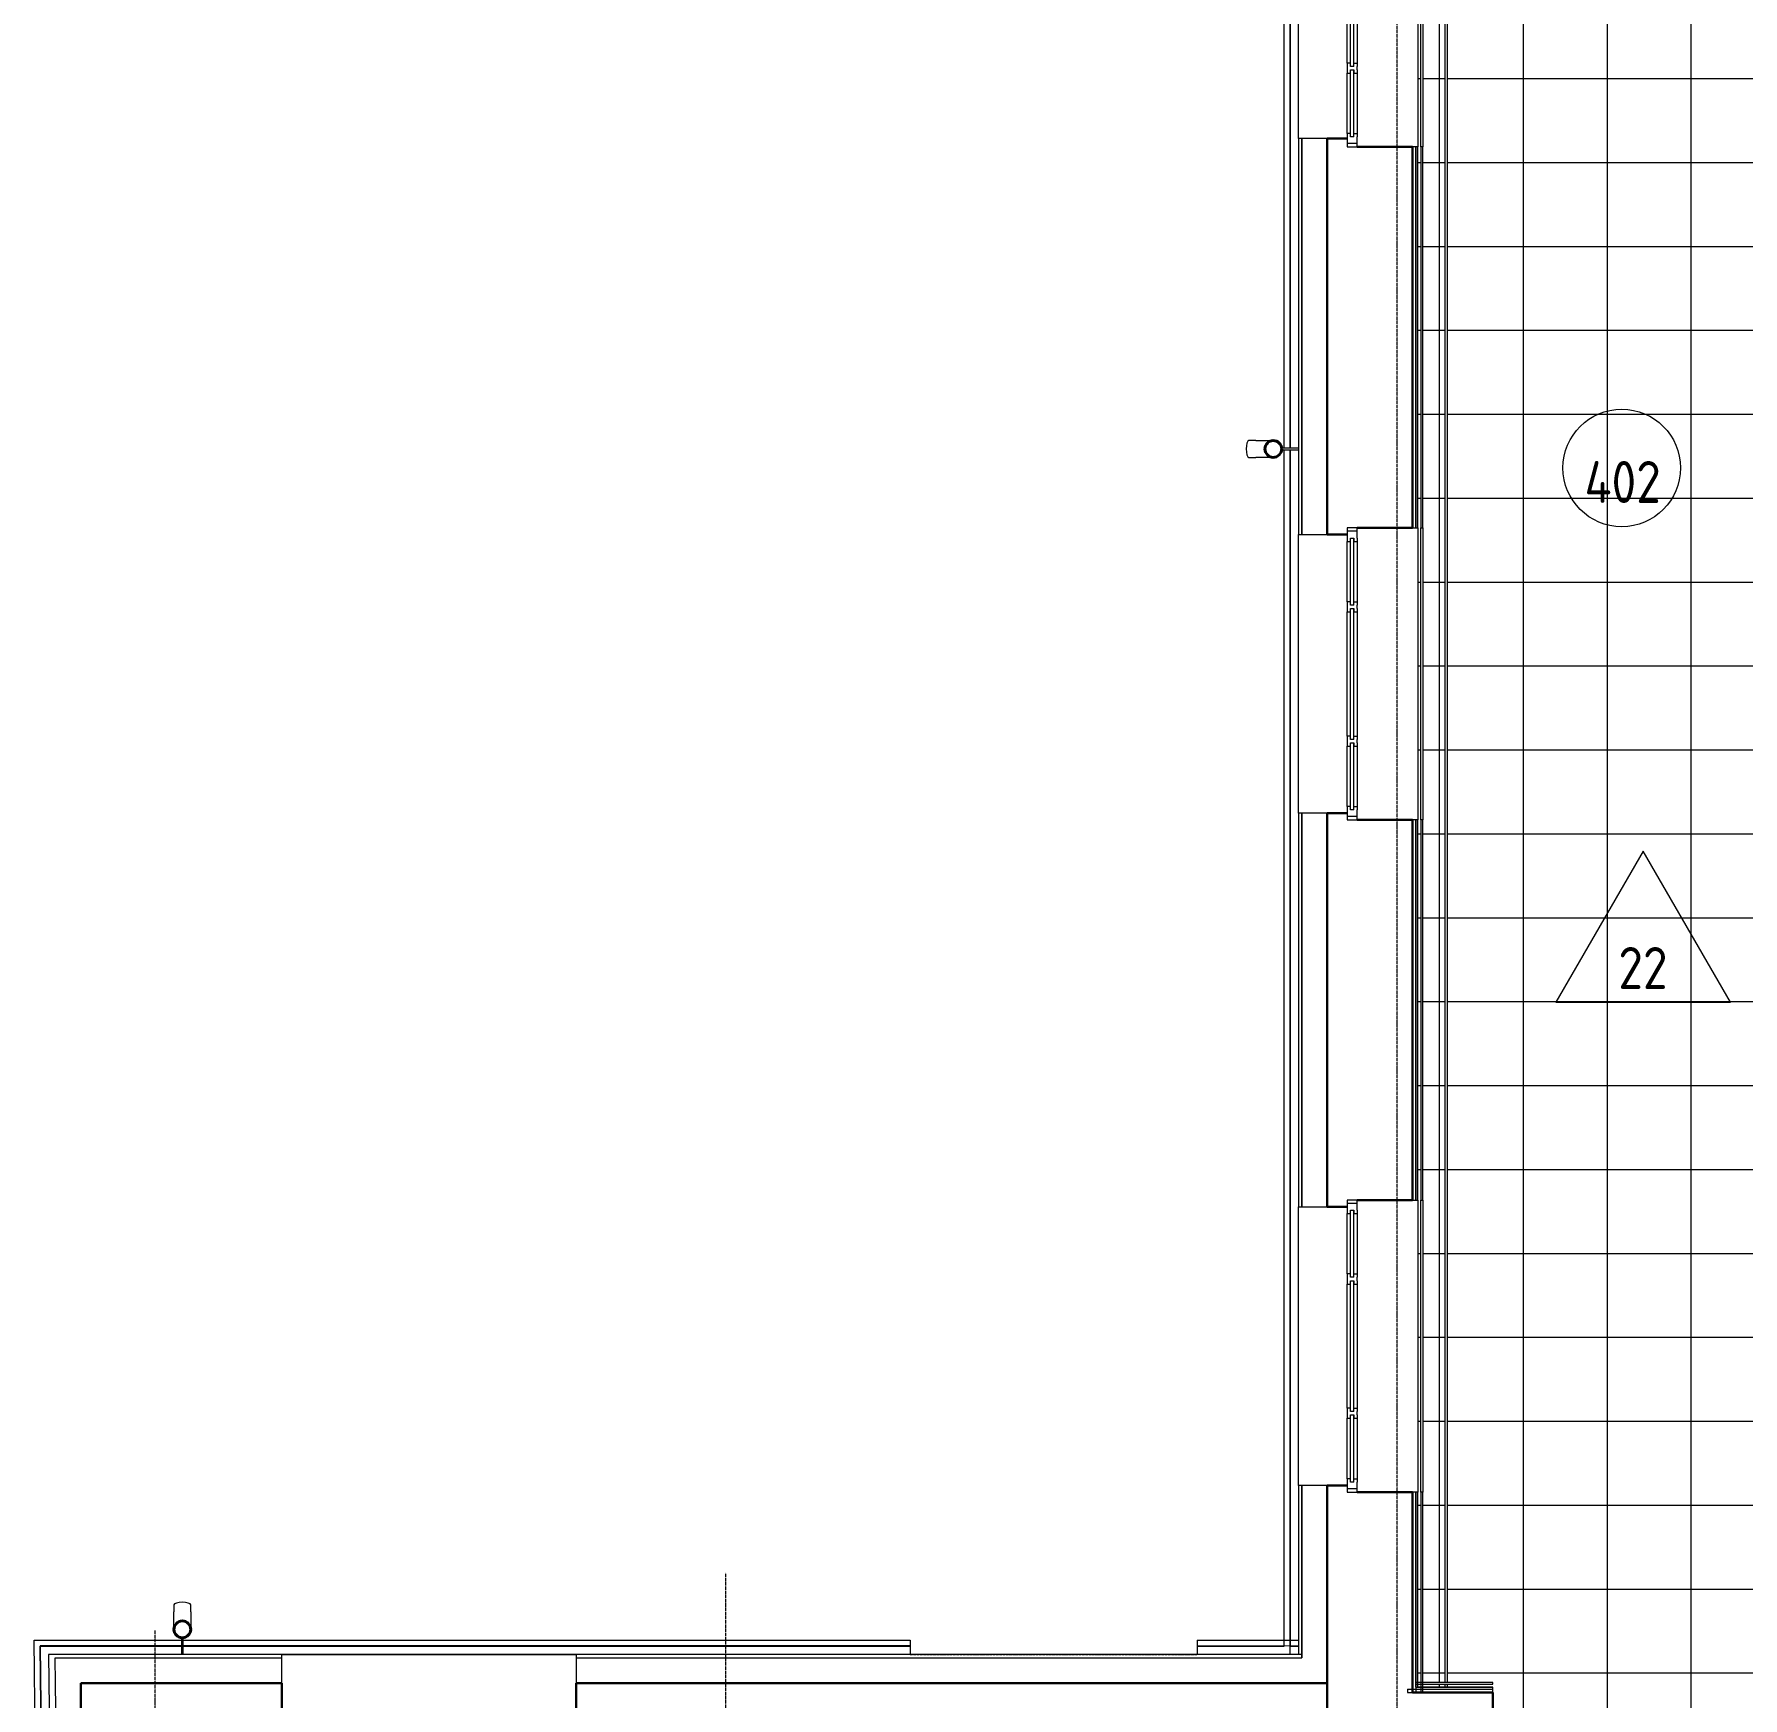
# Model space of a CAD drawing. Header units: millimetres. Extents: x -10915 to 62537, y -37640 to 44223.
# Drawn here: x 37729 to 47909, y 20563 to 30476 of the extents above; entities that cross this region are included whole.
import ezdxf

# ---------------------------------------------------------------- set-up
doc = ezdxf.new("R2010")
doc.units = ezdxf.units.MM
doc.linetypes.add('ADSK_Линия сетки', pattern=[25, 20, -2.5, 0, -2.5])
doc.linetypes.add('ADSK_Штрихпунктирная 2 точки_ш15 п1_5 п1_5 п1_5', pattern=[19.5, 15, -1.5, 0, -1.5, 0, -1.5])
for name, color, linetype, lineweight in [('_ Окна', 7, 'Continuous', 9), ('Марки', 7, 'Continuous', 20), ('Марки помещений', 7, 'Continuous', 20), ('Обобщенные модели', 7, 'Continuous', 18), ('Окна', 7, 'Continuous', 9), ('Оси', 7, 'Continuous', 9), ('Перекрытие штриховка', 7, 'Continuous', 18), ('Стены внутренние', 7, 'Continuous', 18), ('Стены наружные', 7, 'Continuous', 18), ('Стены несущие', 7, 'Continuous', 30), ('Стены отделка', 7, 'Continuous', 30), ('Стены штриховка', 7, 'Continuous', 9)]:
    doc.layers.add(name, color=color, linetype=linetype, lineweight=lineweight)
doc.layers.add('Линии', color=7, linetype='Continuous', lineweight=9, true_color=0x00a600)
doc.styles.add('GOST Common_2', font='GOST_Common.ttf', dxfattribs={"width": 0.9, "height": 250})

# ---------------------------------------------------------------- blocks, each defined once
blk = doc.blocks.new('Водосток - Тип 1 _карниз больше 490мм_-5181640-План полов 4-го этажа')
at = {"layer": 'Обобщенные модели', "lineweight": 9}
h = blk.add_hatch(dxfattribs=at)
h.set_pattern_fill('FP_9', color=256, style=0, pattern_type=2)
h.set_pattern_definition([(45, (-38486.85, -20811.32), (-106.066, 106.066), [])])
h.paths.add_polyline_path([(125, 110), (147, 115), (164, 129), (174, 149), (174, 171), (164, 191), (147, 205), (123, 209), (103, 205), (86, 191), (76, 171), (76, 149), (86, 129), (103, 115), (123, 111)])
at = {"layer": 'Обобщенные модели'}
for p, q in [((75, 306), (75, 264)), ((175, 264), (175, 306)), ((120, 109), (120, 10)), ((130, 10), (130, 109))]:
    blk.add_line(p, q, dxfattribs=at)
at = {"layer": 'Обобщенные модели', "flags": 128}
for points in [[(75, 173), (75, 174), (75, 177), (75, 180), (75, 183), (75, 186), (75, 190), (75, 193), (75, 197), (75, 201), (75, 205), (75, 210), (75, 214), (75, 219), (75, 224), (75, 229), (75, 234), (75, 239), (75, 245), (75, 250), (75, 256), (75, 261), (75, 264)], [(175, 264), (175, 258), (175, 252), (175, 247), (175, 242), (175, 236), (175, 231), (175, 226), (175, 221), (175, 216), (175, 212), (175, 207), (175, 203), (175, 199), (175, 195), (175, 191), (175, 188), (175, 184), (175, 181), (175, 178), (175, 175), (175, 173)]]:
    blk.add_lwpolyline(points, dxfattribs=at)
at = {"layer": 'Обобщенные модели'}
for start, end in [(90, 270), (270, 90)]:
    blk.add_arc((125, 160), 52, start, end, dxfattribs=at)
at = {"layer": 'Обобщенные модели', "lineweight": 40}
for start, end in [(90, 270), (270, 90)]:
    blk.add_arc((125, 160), 50, start, end, dxfattribs=at)
at = {"layer": 'Обобщенные модели'}
for start_param, end_param in [(4.712389, 6.283185), (3.141593, 4.712389)]:
    blk.add_ellipse((125, 306), major_axis=(-50, 0), ratio=0.309017, start_param=start_param, end_param=end_param, dxfattribs=at)
blk = doc.blocks.new('Водосток - Тип 1 _карниз больше 490мм_-5178134-План полов 4-го этажа')
at = {"layer": 'Обобщенные модели'}
for p, q in [((75, 306), (75, 264)), ((175, 264), (175, 306)), ((120, 109), (120, 10)), ((130, 10), (130, 109))]:
    blk.add_line(p, q, dxfattribs=at)
at = {"layer": 'Обобщенные модели', "flags": 128}
for points in [[(75, 173), (75, 174), (75, 177), (75, 180), (75, 183), (75, 186), (75, 190), (75, 193), (75, 197), (75, 201), (75, 205), (75, 210), (75, 214), (75, 219), (75, 224), (75, 229), (75, 234), (75, 239), (75, 245), (75, 250), (75, 256), (75, 261), (75, 264)], [(175, 264), (175, 258), (175, 252), (175, 247), (175, 242), (175, 236), (175, 231), (175, 226), (175, 221), (175, 216), (175, 212), (175, 207), (175, 203), (175, 199), (175, 195), (175, 191), (175, 188), (175, 184), (175, 181), (175, 178), (175, 175), (175, 173)]]:
    blk.add_lwpolyline(points, dxfattribs=at)
at = {"layer": 'Обобщенные модели'}
for start, end in [(90, 270), (270, 90)]:
    blk.add_arc((125, 160), 52, start, end, dxfattribs=at)
at = {"layer": 'Обобщенные модели', "lineweight": 40}
for start, end in [(90, 270), (270, 90)]:
    blk.add_arc((125, 160), 50, start, end, dxfattribs=at)
at = {"layer": 'Обобщенные модели'}
for start_param, end_param in [(4.712389, 6.283185), (3.141593, 4.712389)]:
    blk.add_ellipse((125, 306), major_axis=(-50, 0), ratio=0.309017, start_param=start_param, end_param=end_param, dxfattribs=at)
blk = doc.blocks.new('окно трехпол с фрамугой - 1750-2320_h___нов_-6139341-План полов 4-го этажа')
at = {"layer": '_ Окна', "lineweight": 18}
for p, q in [((-815, 135), (-895, 135)), ((-895, 135), (-895, 75)), ((-835, 95), (-835, 115)), ((-835, 115), (-815, 115)), ((-815, 115), (-815, 135)), ((-395, 135), (-455, 135)), ((-455, 135), (-455, 115)), ((-455, 115), (-435, 115)), ((-435, 115), (-435, 95)), ((-415, 95), (-415, 115)), ((-415, 115), (-395, 115)), ((-395, 115), (-395, 135)), ((455, 135), (395, 135)), ((395, 135), (395, 115)), ((395, 115), (415, 115)), ((415, 115), (415, 95)), ((435, 95), (435, 115)), ((435, 115), (455, 115)), ((455, 115), (455, 135)), ((815, 135), (815, 115)), ((895, 135), (815, 135)), ((815, 115), (835, 115)), ((835, 115), (835, 95)), ((895, 75), (895, 135)), ((-895, 75), (-835, 75)), ((-835, 95), (-815, 95)), ((-815, 75), (-835, 75)), ((-815, 95), (-815, 75)), ((-455, 95), (-455, 75)), ((-435, 95), (-455, 95)), ((-435, 75), (-455, 75)), ((-435, 75), (-415, 75)), ((-415, 95), (-395, 95)), ((-395, 75), (-415, 75)), ((-395, 95), (-395, 75)), ((395, 95), (395, 75)), ((415, 95), (395, 95)), ((415, 75), (395, 75)), ((415, 75), (435, 75)), ((435, 95), (455, 95)), ((455, 75), (435, 75)), ((455, 95), (455, 75)), ((815, 95), (815, 75)), ((835, 95), (815, 95)), ((835, 75), (815, 75)), ((835, 75), (895, 75))]:
    blk.add_line(p, q, dxfattribs=at)
at = {"layer": '_ Окна'}
for p, q in [((-875, 75), (-875, 135)), ((-815, 115), (-455, 115)), ((-395, 115), (395, 115)), ((455, 115), (815, 115)), ((875, 75), (875, 135)), ((-835, 95), (-435, 95)), ((-415, 95), (415, 95)), ((435, 95), (835, 95))]:
    blk.add_line(p, q, dxfattribs=at)
at = {"layer": 'Окна'}
for p, q in [((-815, 135), (-455, 135)), ((-395, 135), (395, 135)), ((455, 135), (815, 135)), ((-455, 75), (-815, 75)), ((395, 75), (-395, 75)), ((815, 75), (455, 75))]:
    blk.add_line(p, q, dxfattribs=at)
blk = doc.blocks.new('окно трехпол с фрамугой - 1700-2320_h_ _нов_-6139333-План полов 4-го этажа')
at = {"layer": '_ Окна', "lineweight": 18}
for p, q in [((-790, 135), (-870, 135)), ((-870, 135), (-870, 75)), ((-810, 95), (-810, 115)), ((-810, 115), (-790, 115)), ((-790, 115), (-790, 135)), ((-370, 135), (-430, 135)), ((-430, 135), (-430, 115)), ((-430, 115), (-410, 115)), ((-410, 115), (-410, 95)), ((-390, 95), (-390, 115)), ((-390, 115), (-370, 115)), ((-370, 115), (-370, 135)), ((430, 135), (370, 135)), ((370, 135), (370, 115)), ((370, 115), (390, 115)), ((390, 115), (390, 95)), ((410, 95), (410, 115)), ((410, 115), (430, 115)), ((430, 115), (430, 135)), ((790, 135), (790, 115)), ((870, 135), (790, 135)), ((790, 115), (810, 115)), ((810, 115), (810, 95)), ((870, 75), (870, 135)), ((-870, 75), (-810, 75)), ((-810, 95), (-790, 95)), ((-790, 75), (-810, 75)), ((-790, 95), (-790, 75)), ((-430, 95), (-430, 75)), ((-410, 95), (-430, 95)), ((-410, 75), (-430, 75)), ((-410, 75), (-390, 75)), ((-390, 95), (-370, 95)), ((-370, 75), (-390, 75)), ((-370, 95), (-370, 75)), ((370, 95), (370, 75)), ((390, 95), (370, 95)), ((390, 75), (370, 75)), ((390, 75), (410, 75)), ((410, 95), (430, 95)), ((430, 75), (410, 75)), ((430, 95), (430, 75)), ((790, 95), (790, 75)), ((810, 95), (790, 95)), ((810, 75), (790, 75)), ((810, 75), (870, 75))]:
    blk.add_line(p, q, dxfattribs=at)
at = {"layer": '_ Окна'}
for p, q in [((-850, 75), (-850, 135)), ((-790, 115), (-430, 115)), ((-370, 115), (370, 115)), ((430, 115), (790, 115)), ((850, 75), (850, 135)), ((-810, 95), (-410, 95)), ((-390, 95), (390, 95)), ((410, 95), (810, 95))]:
    blk.add_line(p, q, dxfattribs=at)
at = {"layer": 'Окна'}
for p, q in [((-790, 135), (-430, 135)), ((-370, 135), (370, 135)), ((430, 135), (790, 135)), ((-430, 75), (-790, 75)), ((370, 75), (-370, 75)), ((790, 75), (430, 75))]:
    blk.add_line(p, q, dxfattribs=at)
blk = doc.blocks.new('окно трехпол с фрамугой - 1700-2320_h_ _нов_ ОК-26 Е30-6139325-План полов 4-го этажа')
at = {"layer": '_ Окна', "lineweight": 18}
for p, q in [((-790, 135), (-870, 135)), ((-870, 135), (-870, 75)), ((-810, 95), (-810, 115)), ((-810, 115), (-790, 115)), ((-790, 115), (-790, 135)), ((-370, 135), (-430, 135)), ((-430, 135), (-430, 115)), ((-430, 115), (-410, 115)), ((-410, 115), (-410, 95)), ((-390, 95), (-390, 115)), ((-390, 115), (-370, 115)), ((-370, 115), (-370, 135)), ((430, 135), (370, 135)), ((370, 135), (370, 115)), ((370, 115), (390, 115)), ((390, 115), (390, 95)), ((410, 95), (410, 115)), ((410, 115), (430, 115)), ((430, 115), (430, 135)), ((790, 135), (790, 115)), ((870, 135), (790, 135)), ((790, 115), (810, 115)), ((810, 115), (810, 95)), ((870, 75), (870, 135)), ((-870, 75), (-810, 75)), ((-810, 95), (-790, 95)), ((-790, 75), (-810, 75)), ((-790, 95), (-790, 75)), ((-430, 95), (-430, 75)), ((-410, 95), (-430, 95)), ((-410, 75), (-430, 75)), ((-410, 75), (-390, 75)), ((-390, 95), (-370, 95)), ((-370, 75), (-390, 75)), ((-370, 95), (-370, 75)), ((370, 95), (370, 75)), ((390, 95), (370, 95)), ((390, 75), (370, 75)), ((390, 75), (410, 75)), ((410, 95), (430, 95)), ((430, 75), (410, 75)), ((430, 95), (430, 75)), ((790, 95), (790, 75)), ((810, 95), (790, 95)), ((810, 75), (790, 75)), ((810, 75), (870, 75))]:
    blk.add_line(p, q, dxfattribs=at)
at = {"layer": '_ Окна'}
for p, q in [((-850, 75), (-850, 135)), ((-790, 115), (-430, 115)), ((-370, 115), (370, 115)), ((430, 115), (790, 115)), ((850, 75), (850, 135)), ((-810, 95), (-410, 95)), ((-390, 95), (390, 95)), ((410, 95), (810, 95))]:
    blk.add_line(p, q, dxfattribs=at)
at = {"layer": 'Окна'}
for p, q in [((-790, 135), (-430, 135)), ((-370, 135), (370, 135)), ((430, 135), (790, 135)), ((-430, 75), (-790, 75)), ((370, 75), (-370, 75)), ((790, 75), (430, 75))]:
    blk.add_line(p, q, dxfattribs=at)
blk = doc.blocks.new('ADSK_Марка_Помещение_ОдноЗначение - Номер-159740-План полов 4-го этажа')
at = {"layer": 'Марки помещений'}
blk.add_circle((0, 0), 3.5, dxfattribs=at)
blk = doc.blocks.new('ADSK_Марка_ПерекрытиеПол - Экземпляр_Отделка пола-158379-План полов 4-го этажа')
at = {"layer": 'Марки', "color": 1, "true_color": 0xff0000}
for p, q in [((0, 9), (-5.2, 0)), ((5.2, 0), (0, 9)), ((-5.2, 0), (5.2, 0))]:
    blk.add_line(p, q, dxfattribs=at)

msp = doc.modelspace()

# ---------------------------------------------------------------- hatches: boundary and pattern name
at = {"layer": 'Перекрытие штриховка', "lineweight": 9, "true_color": 0x787878}
h = msp.add_hatch(dxfattribs=at)
h.set_pattern_fill('FP_19', color=8, style=0, pattern_type=2)
h.set_pattern_definition([(270, (102.2, 44711.3), (500, 3e-14), []), (0, (102.2, 44711.3), (0, 500), [])])
h.paths.add_polyline_path([(48397.821, 36552.623), (48399.749, 36554.61), (48397.809, 36554.61), (48397.821, 36552.743)])
h.paths.add_polyline_path([(46290.893, 12814.342), (48550.822, 12814.342), (48606.423, 18025.282), (48616.416, 18024.642), (48560.823, 12814.342), (48578.824, 12814.342), (48634.421, 18024.983), (48666.423, 18024.962), (48666.419, 18109.516), (48662.803, 18107.479), (48508.222, 18381.942), (48516.064, 18386.359), (48511.157, 18395.072), (48556.465, 18420.59), (48551.558, 18429.303), (48559.4, 18433.719), (48668.713, 18239.629), (48679.062, 19209.574), (48260.105, 18501.476), (48252.36, 18506.059), (48247.268, 18497.452), (48202.514, 18523.931), (48197.422, 18515.325), (48189.676, 18519.908), (48675.973, 19341.82), (48680.445, 19339.174), (48681.143, 19424.562), (48649.358, 19424.903), (48655.767, 20025.573), (48637.766, 20025.573), (48631.359, 19425.095), (48621.36, 19425.202), (48627.766, 20025.573), (48310.189, 20025.573), (48310.189, 20035.573), (48627.872, 20035.573), (48628.064, 20053.573), (48310.189, 20053.573), (48310.189, 20627.573), (48464.986, 20627.573), (48464.878, 20645.573), (48310.189, 20645.573), (48310.189, 20655.573), (48464.818, 20655.573), (48447.492, 23554.964), (48457.492, 23555.024), (48475.492, 20655.573), (48492.819, 20655.573), (48475.492, 23555.131), (48507.491, 23555.323), (48506.468, 23640.413), (48502.496, 23638.089), (48343.369, 23909.94), (48351.136, 23914.487), (48346.085, 23923.117), (48390.962, 23949.386), (48385.91, 23958.016), (48393.677, 23962.563), (48506.206, 23770.319), (48500.41, 24740.301), (48093.297, 24025.328), (48085.476, 24029.781), (48080.528, 24021.091), (48035.34, 24046.822), (48030.392, 24038.132), (48022.571, 24042.585), (48495.12, 24872.478), (48499.635, 24869.907), (48499.125, 24955.298), (48467.125, 24955.178), (48442.29, 29111.032), (48474.29, 29111.223), (48473.267, 29196.314), (48469.126, 29194.279), (48310.168, 29465.841), (48317.935, 29470.388), (48312.883, 29479.018), (48357.761, 29505.287), (48352.709, 29513.917), (48360.476, 29518.463), (48473.005, 29326.22), (48467.209, 30296.202), (48060.096, 29581.229), (48052.275, 29585.682), (48047.326, 29576.992), (48002.139, 29602.723), (47997.19, 29594.033), (47989.369, 29598.486), (48461.919, 30428.379), (48466.434, 30425.808), (48465.924, 30511.198), (48433.923, 30511.198), (48397.821, 36552.623), (48379.82, 36552.623), (48415.925, 30510.9), (48405.923, 30511.079), (48369.927, 36524.807), (48034.725, 36527.033), (48035.123, 36537.03), (48369.927, 36534.808), (48369.807, 36552.809), (48034.911, 36555.032), (48034.725, 36587.034), (47949.732, 36587.598), (47952.301, 36583.081), (47678.463, 36427.395), (47674.015, 36435.219), (47664.766, 36431.255), (47639.621, 36475.481), (47630.928, 36470.539), (47626.48, 36478.363), (47820.128, 36588.458), (46850.149, 36594.897), (47559.931, 36178.798), (47555.379, 36171.034), (47564.006, 36165.976), (47537.708, 36121.117), (47546.335, 36116.059), (47541.783, 36108.295), (46717.916, 36591.274), (46720.544, 36595.757), (46635.153, 36596.191), (46634.822, 36564.325), (46001.854, 36568.526), (46001.854, 36550.526), (46634.822, 36546.325), (46634.755, 36536.325), (46001.854, 36540.526), (46001.854, 20655.573), (46135.852, 20655.573), (46135.852, 36525), (46147.852, 36525), (46147.852, 20655.573), (46420.189, 20655.573), (46420.189, 20645.573), (46147.852, 20645.573), (46147.852, 20627.573), (46420.189, 20627.573), (46420.189, 20085.573), (46437.5, 20085.573), (46437.5, 20065.573), (46420.189, 20065.573), (46420.189, 20053.573), (46168.189, 20053.573), (46168.189, 20035.573), (46420.189, 20035.573), (46420.189, 20025.573), (46168.189, 20025.573), (46168.189, 12814.342)])
h.paths.add_polyline_path([(46158.189, 12814.342), (46158.189, 20025.573), (46155.189, 20025.573), (46155.189, 12814.342)])
h.paths.add_polyline_path([(48667.411, 18117.636), (48667.454, 18121.575), (48665.737, 18120.609), (48666.633, 18119.019)])
h.paths.add_polyline_path([(48680.322, 19327.628), (48680.364, 19331.567), (48678.627, 19328.631)])
h.paths.add_polyline_path([(48656.066, 20053.573), (48657.767, 20055.573), (48656.087, 20055.573)])
h.paths.add_polyline_path([(48637.873, 20035.573), (48655.874, 20035.573), (48655.767, 20053.573), (48638.065, 20053.573)])
h.paths.add_polyline_path([(46155.189, 20053.573), (46155.189, 20055.573), (46153.262, 20055.5)])
h.paths.add_polyline_path([(46158.189, 20035.573), (46158.189, 20053.573), (46155.189, 20053.573), (46155.189, 20035.573)])
h.paths.add_polyline_path([(48688.153, 20061.51), (48688.153, 20065.573), (48668.195, 20065.573), (48668.195, 20061.723), (48685.458, 20061.538)])
h.paths.add_polyline_path([(45973.854, 20627.573), (45991.854, 20627.573), (45991.854, 20645.573), (45973.854, 20645.573)])
h.paths.add_polyline_path([(48492.986, 20627.573), (48492.819, 20645.573), (48474.878, 20645.573), (48475.492, 20627.573), (48492.879, 20627.573)])
h.paths.add_polyline_path([(48494.998, 20625.573), (48494.879, 20627.573), (48492.986, 20627.573), (48494.986, 20625.584)])
h.paths.add_polyline_path([(46135.852, 20627.573), (46135.852, 20645.573), (46001.854, 20645.573), (46001.854, 20627.573), (46123.189, 20627.573)])
h.paths.add_polyline_path([(45991.854, 20655.573), (45991.854, 36540.592), (45973.854, 36540.712), (45973.854, 20655.573)])
h.paths.add_polyline_path([(48506.935, 23648.321), (48506.468, 23652.001), (48505.212, 23651.265), (48506.468, 23649.119)])
h.paths.add_polyline_path([(48499.704, 24858.36), (48499.125, 24861.323), (48497.993, 24859.335), (48499.125, 24858.69)])
h.paths.add_polyline_path([(48439.126, 24954.939), (48414.291, 29110.865), (48424.291, 29110.925), (48449.126, 24954.999), (48442.29, 24954.958)])
h.paths.add_polyline_path([(48473.734, 29204.222), (48473.267, 29207.901), (48472.011, 29207.166), (48473.267, 29205.02)])
h.paths.add_polyline_path([(48466.503, 30414.261), (48465.924, 30417.224), (48464.792, 30415.235), (48465.924, 30414.591)])
h.paths.add_polyline_path([(45973.854, 36568.712), (45971.854, 36570.252), (45971.854, 36568.725)])
h.paths.add_polyline_path([(45991.854, 36550.592), (45991.854, 36568.593), (45973.854, 36568.526), (45973.854, 36550.712)])
h.paths.add_polyline_path([(47939.159, 36585.962), (47942.125, 36587.649), (47938.186, 36587.675)])
h.paths.add_polyline_path([(46731.095, 36593.981), (46731.095, 36595.687), (46728.152, 36595.706)])

# ---------------------------------------------------------------- linework, layer by layer
at = {"layer": 'Линии', "color": 7, "linetype": 'ADSK_Штрихпунктирная 2 точки_ш15 п1_5 п1_5 п1_5'}
msp.add_line((42948.058, 20821.318), (44659.058, 20821.318), dxfattribs=at)
at = {"layer": 'Оси', "linetype": 'ADSK_Линия сетки'}
for p, q in [((45849.565, -4909.651), (45849.565, 44222.998)), ((41849.565, -5022.585), (41849.565, 21308.456)), ((38449.565, -5058.965), (38449.565, 20964.27))]:
    msp.add_line(p, q, dxfattribs=at)
at = {"layer": 'Стены внутренние'}
for p, q in [((46135.852, 20655.573), (46135.852, 36525)), ((46147.852, 36525), (46147.852, 20655.573)), ((45991.854, 29803.953), (45991.854, 31593.953)), ((46001.854, 31593.953), (46001.854, 29803.953)), ((45991.854, 25793.949), (45991.854, 27533.949)), ((46001.854, 27533.949), (46001.854, 25793.949)), ((45991.854, 21788.948), (45991.854, 23528.948)), ((46001.854, 23528.948), (46001.854, 21788.948)), ((46135.852, 20627.573), (46135.852, 20645.573)), ((46147.852, 20645.573), (46147.852, 20627.573))]:
    msp.add_line(p, q, dxfattribs=at)
at = {"layer": 'Стены наружные'}
for p, q in [((45176.852, 28009.438), (45176.852, 43274.083)), ((45211.852, 43274.138), (45211.852, 28009.313)), ((45211.854, 28009.313), (45211.854, 43274.138)), ((45973.854, 31593.953), (45973.854, 29803.953)), ((45261.854, 29853.953), (45261.854, 31543.953)), ((45176.852, 20871.893), (45176.852, 27999.886)), ((45211.852, 28000.011), (45211.852, 20871.932)), ((45211.854, 20821.318), (45211.854, 28000.011)), ((45261.854, 25833.949), (45261.854, 27493.949)), ((45973.854, 27533.949), (45973.854, 25793.949)), ((45973.854, 23528.948), (45973.854, 21788.948)), ((45261.854, 21828.948), (45261.854, 23488.948)), ((37729.072, 20907.449), (38607.074, 20907.449)), ((37816.932, 13449.509), (37729.072, 20907.449)), ((37763.894, 20871.83), (38607.201, 20871.83)), ((37851.748, 13414.45), (37763.894, 20871.83)), ((38607.199, 20872.449), (37764.487, 20872.449)), ((37764.487, 20872.449), (37852.349, 13414.389)), ((38616.507, 20871.83), (42948.085, 20871.83)), ((42948.027, 20872.449), (38616.51, 20872.449)), ((38616.634, 20907.449), (42948.027, 20907.449)), ((42948.027, 20907.449), (42948.027, 20872.449)), ((42948.085, 20871.83), (42948.085, 20821.83)), ((44658.984, 20906.318), (45261.854, 20907.583)), ((44658.984, 20906.318), (44659.058, 20871.318)), ((45261.854, 20872.583), (44659.058, 20871.318)), ((44659.058, 20871.318), (45176.852, 20871.893)), ((44659.058, 20871.318), (44659.113, 20821.318)), ((45211.852, 20871.932), (45261.854, 20871.987)), ((38607.025, 20821.83), (37814.487, 20821.83)), ((42948.085, 20821.83), (38616.684, 20821.83)), ((39204, 20821.318), (40959, 20821.318)), ((45261.854, 20821.987), (44659.113, 20821.318))]:
    msp.add_line(p, q, dxfattribs=at)
at = {"layer": 'Стены несущие'}
for p, q in [((45551.854, 29853.953), (45431.854, 29853.953)), ((45431.854, 29853.953), (45431.854, 27493.949)), ((45941.854, 29803.953), (45611.854, 29803.953)), ((45941.854, 27533.949), (45941.854, 29803.953)), ((45431.854, 27493.949), (45551.854, 27493.949)), ((45611.854, 27533.949), (45941.854, 27533.949)), ((45551.854, 25833.949), (45431.854, 25833.949)), ((45431.854, 25833.949), (45431.854, 23488.948)), ((45941.854, 25793.949), (45611.854, 25793.949)), ((45941.854, 23528.948), (45941.854, 25793.949)), ((45611.854, 23528.948), (45941.854, 23528.948)), ((45431.854, 23488.948), (45551.854, 23488.948)), ((45551.854, 21828.948), (45431.854, 21828.948)), ((45431.854, 20061.318), (45431.854, 21828.948)), ((45941.854, 21788.948), (45611.854, 21788.948)), ((45941.854, 20595.573), (45941.854, 21788.948)), ((39204, 20651.318), (38006.24, 20651.318)), ((38078.665, 14503.612), (38006.24, 20651.318)), ((39204, 20451.318), (39204, 20651.318)), ((40959, 20651.318), (45431.854, 20651.318)), ((40959, 20651.318), (40959, 20451.318)), ((46420.189, 20595.573), (45941.854, 20595.573)), ((46420.189, 20085.573), (46420.189, 20595.573))]:
    msp.add_line(p, q, dxfattribs=at)
at = {"layer": 'Стены отделка', "lineweight": 9}
for p, q in [((45281.854, 29853.953), (45261.854, 29853.953)), ((45261.854, 29853.953), (45261.854, 27493.949)), ((45431.854, 29853.953), (45281.854, 29853.953)), ((45973.854, 29803.953), (45941.854, 29803.953)), ((45973.854, 27533.949), (45973.854, 29803.953)), ((45991.854, 29803.953), (45991.854, 27533.949)), ((46001.854, 29803.953), (45991.854, 29803.953)), ((46001.854, 27533.949), (46001.854, 29803.953)), ((45261.854, 27493.949), (45281.854, 27493.949)), ((45281.854, 27493.949), (45431.854, 27493.949)), ((45941.854, 27533.949), (45973.854, 27533.949)), ((45991.854, 27533.949), (46001.854, 27533.949)), ((45281.854, 25833.949), (45261.854, 25833.949)), ((45261.854, 25833.949), (45261.854, 23488.948)), ((45431.854, 25833.949), (45281.854, 25833.949)), ((45973.854, 25793.949), (45941.854, 25793.949)), ((45973.854, 23528.948), (45973.854, 25793.949)), ((45991.854, 25793.949), (45991.854, 23528.948)), ((46001.854, 25793.949), (45991.854, 25793.949)), ((46001.854, 23528.948), (46001.854, 25793.949)), ((45941.854, 23528.948), (45973.854, 23528.948)), ((45991.854, 23528.948), (46001.854, 23528.948)), ((45261.854, 23488.948), (45281.854, 23488.948)), ((45281.854, 23488.948), (45431.854, 23488.948)), ((45281.854, 21828.948), (45261.854, 21828.948)), ((45261.854, 21828.948), (45261.854, 20821.318)), ((45431.854, 21828.948), (45281.854, 21828.948)), ((45973.854, 21788.948), (45941.854, 21788.948)), ((45973.854, 20627.573), (45973.854, 21788.948)), ((45991.854, 21788.948), (45991.854, 20595.573)), ((46001.854, 21788.948), (45991.854, 21788.948)), ((46001.854, 20595.573), (46001.854, 21788.948)), ((39204, 20821.318), (37814.224, 20821.318)), ((37814.224, 20821.318), (37888.678, 14501.374)), ((37856.229, 20651.318), (37854.462, 20801.318)), ((39204, 20651.318), (39204, 20821.318)), ((45281.854, 20821.318), (40959, 20821.318)), ((40959, 20821.318), (40959, 20651.318)), ((40959.57, 20801.318), (40959, 20801.318)), ((45281.854, 20801.318), (45281.854, 20821.318)), ((45281.854, 20821.318), (45281.854, 20801.318)), ((40959, 20651.318), (40959, 20651.318)), ((45911.854, 20615.573), (45911.854, 20595.573)), ((45911.854, 20615.573), (46420.189, 20615.573)), ((45911.854, 20595.573), (45941.854, 20595.573)), ((46420.189, 20655.573), (45961.854, 20655.573)), ((45961.854, 20645.573), (46420.189, 20645.573)), ((45961.854, 20627.573), (45961.854, 20595.573)), ((46420.189, 20627.573), (45973.854, 20627.573)), ((46420.189, 20645.573), (46420.189, 20655.573)), ((46420.189, 20595.573), (46420.189, 20627.573))]:
    msp.add_line(p, q, dxfattribs=at)
at = {"layer": 'Стены штриховка'}
for p, q in [((45281.854, 27493.949), (45281.854, 29853.953)), ((45281.854, 29853.953), (45281.854, 27493.949)), ((45961.854, 27533.949), (45961.854, 29803.953)), ((45971.854, 27533.949), (45971.854, 29803.953)), ((45281.854, 23488.948), (45281.854, 25833.949)), ((45281.854, 25833.949), (45281.854, 23488.948)), ((45961.854, 23528.948), (45961.854, 25793.949)), ((45971.854, 23528.948), (45971.854, 25793.949)), ((45281.854, 20821.318), (45281.854, 21828.948)), ((45281.854, 21828.948), (45281.854, 20821.318)), ((45961.854, 20627.573), (45961.854, 21788.948)), ((45971.854, 20627.573), (45971.854, 21788.948)), ((37854.462, 20801.318), (39204, 20801.318)), ((40959.57, 20801.318), (45281.854, 20801.318)), ((37928.675, 14501.845), (37856.229, 20651.318)), ((45961.854, 20627.573), (45971.854, 20627.573)), ((46420.189, 20625.573), (45961.854, 20625.573))]:
    msp.add_line(p, q, dxfattribs=at)

# ---------------------------------------------------------------- block references
at = {"layer": 'Марки', "color": 1, "true_color": 0xff0000, "xscale": 99.99999999999993, "yscale": 99.99999999999993, "zscale": 99.99999999999993}
msp.add_blockref('ADSK_Марка_ПерекрытиеПол - Экземпляр_Отделка пола-158379-План полов 4-го этажа', (47315.132, 24707.634), dxfattribs=at)
at = {"layer": 'Марки помещений', "xscale": 99.99999999999993, "yscale": 99.99999999999993, "zscale": 99.99999999999993}
msp.add_blockref('ADSK_Марка_Помещение_ОдноЗначение - Номер-159740-План полов 4-го этажа', (47187.857, 27891.347), dxfattribs=at)
at = {"layer": 'Обобщенные модели', "rotation": 90.00000000000031}
msp.add_blockref('Водосток - Тип 1 _карниз больше 490мм_-5178134-План полов 4-го этажа', (45271.854, 27879.662), dxfattribs=at)
at = {"layer": 'Обобщенные модели'}
msp.add_blockref('Водосток - Тип 1 _карниз больше 490мм_-5181640-План полов 4-го этажа', (38486.854, 20811.318), dxfattribs=at)
at = {"layer": 'Окна', "rotation": 89.99999999999991}
for name, p in [('окно трехпол с фрамугой - 1750-2320_h___нов_-6139341-План полов 4-го этажа', (45686.854, 30698.953)), ('окно трехпол с фрамугой - 1700-2320_h_ _нов_-6139333-План полов 4-го этажа', (45686.854, 26663.949)), ('окно трехпол с фрамугой - 1700-2320_h_ _нов_ ОК-26 Е30-6139325-План полов 4-го этажа', (45686.854, 22658.948))]:
    msp.add_blockref(name, p, dxfattribs=at)

# ---------------------------------------------------------------- texts
at = {"layer": 'Марки', "color": 1, "lineweight": 9, "true_color": 0xff0000, "insert": (47314.1, 24912.059), "char_height": 250, "width": 327.6, "attachment_point": 5, "line_spacing_factor": 1.022766, "style": 'GOST Common_2'}
msp.add_mtext('\\pxqc,t1.44,2.88,4.32,5.76,7.2,8.64,10.08,11.52,12.96,14.4,15.84,17.28,18.72,20.16,21.6,23.04,24.48,25.92,27.36,28.8,30.24,31.68,33.12,34.56,36,37.44,38.88,40.32,41.76,43.2,44.64,46.08;{22}', dxfattribs=at)
at = {"layer": 'Марки помещений', "lineweight": 9, "insert": (47193.25, 27807.765), "char_height": 250, "width": 505.8, "attachment_point": 5, "line_spacing_factor": 1.022766, "style": 'GOST Common_2'}
msp.add_mtext('\\pxqc,t1.8,3.6,5.4,7.2,9,10.8,12.6,14.4,16.2,18,19.8,21.6,23.4,25.2,27,28.8,30.6,32.4,34.2,36,37.8,39.6,41.4,43.2,45,46.8,48.6,50.4,52.2,54,55.8,57.6;{402}', dxfattribs=at)

doc.saveas('drawing.dxf')
